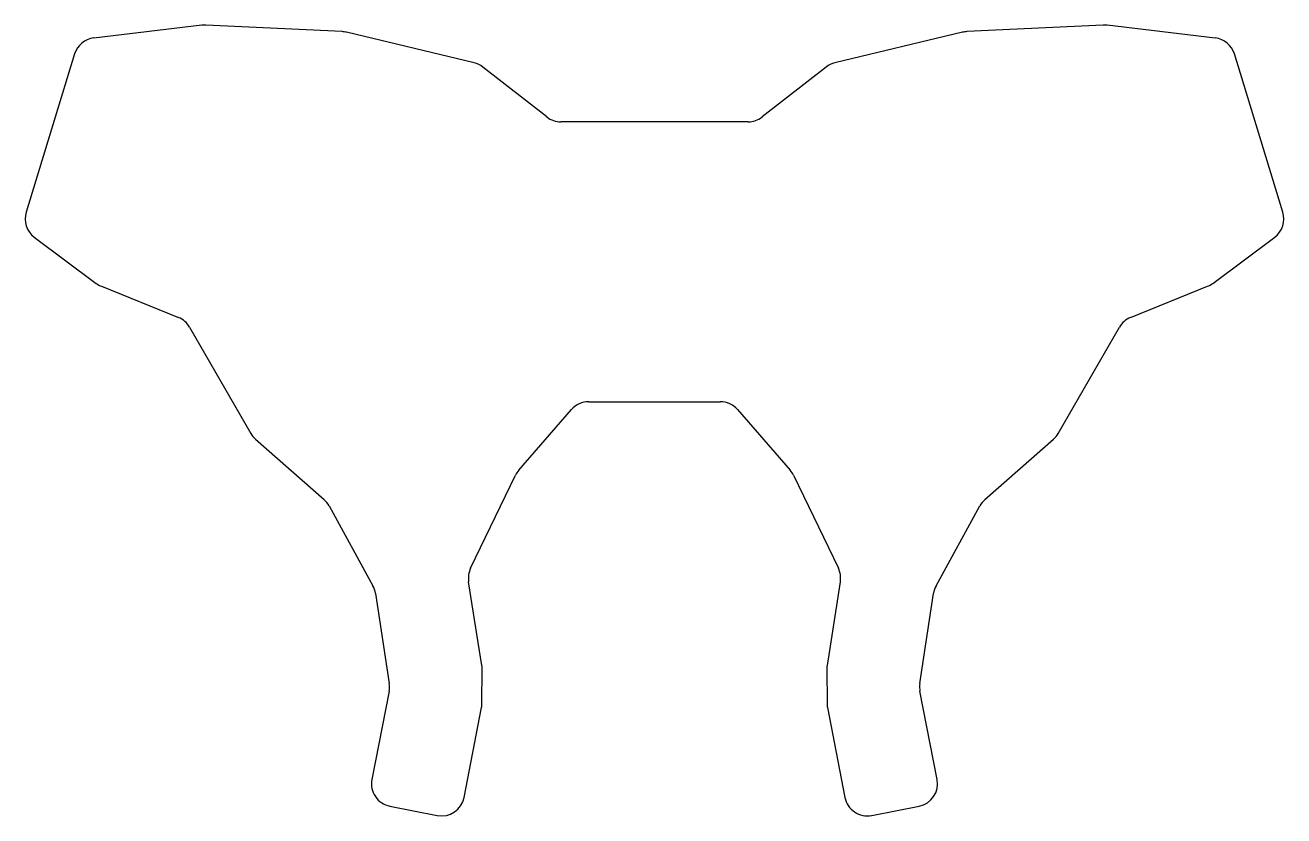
# Model space of a CAD drawing. Header units: millimetres. Extents: x 60 to 336, y -243 to -70.
import ezdxf

# ---------------------------------------------------------------- set-up
doc = ezdxf.new("R2010")
doc.units = ezdxf.units.MM

msp = doc.modelspace()

# ---------------------------------------------------------------- linework, layer by layer
for p, q in [((98.54, -69.63), (74.79, -72.42)), ((129.31, -71.02), (99.36, -69.6)), ((158.27, -77.87), (130.24, -71.15)), ((265.42, -71.15), (237.38, -77.87)), ((296.29, -69.6), (266.34, -71.02)), ((320.87, -72.42), (297.11, -69.63)), ((70.59, -75.92), (59.97, -110.66)), ((335.69, -110.66), (325.07, -75.92)), ((174.21, -89.75), (160.19, -78.79)), ((235.47, -78.79), (221.45, -89.75)), ((218.37, -90.81), (177.28, -90.81)), ((61.75, -116.12), (75.36, -126.3)), ((320.3, -126.3), (333.9, -116.12)), ((76.48, -126.94), (93.37, -133.76)), ((302.28, -133.76), (319.18, -126.94)), ((95.84, -135.91), (109.23, -159.26)), ((286.42, -159.26), (299.82, -135.91)), ((168.05, -167.33), (179.63, -154.01)), ((183.4, -152.29), (212.25, -152.29)), ((216.03, -154.01), (227.61, -167.33)), ((110.27, -160.53), (125.34, -173.78)), ((270.31, -173.78), (285.39, -160.53)), ((157.49, -188.84), (167.32, -168.44)), ((228.34, -168.44), (238.17, -188.84)), ((126.43, -175.14), (136.04, -192.7)), ((259.62, -192.7), (269.23, -175.14)), ((159.97, -210.19), (157.05, -191.8)), ((238.6, -191.8), (235.69, -210.19)), ((136.59, -194.35), (139.62, -214.15)), ((256.04, -214.15), (259.06, -194.35)), ((159.97, -218.48), (160.03, -211.01)), ((235.63, -211.01), (235.68, -218.48)), ((139.58, -215.86), (135.82, -235.23)), ((259.84, -235.23), (256.07, -215.86)), ((156.04, -239.16), (159.88, -219.39)), ((235.77, -219.39), (239.62, -239.16)), ((139.77, -241.09), (150.18, -243.12)), ((245.48, -243.12), (255.88, -241.09))]:
    msp.add_line(p, q)
for centre, start, end in [((99.13, -74.59), 87.2916, 96.6953), ((129.07, -76.01), 76.514, 87.2916), ((266.58, -76.01), 92.7084, 103.486), ((296.53, -74.59), 83.3047, 92.7084), ((75.37, -77.38), 96.6953, 163), ((320.29, -77.38), 17, 83.3047), ((157.11, -82.73), 52, 76.514), ((238.55, -82.73), 103.486, 128), ((177.28, -85.81), 232, 270), ((218.37, -85.81), 270, 308), ((64.75, -112.12), 163, 233.177), ((330.91, -112.12), 306.823, 17), ((78.35, -122.3), 233.177, 248), ((317.3, -122.3), 292, 306.823), ((91.5, -138.4), 29.8392, 68), ((304.16, -138.4), 112, 150.1608), ((183.4, -157.29), 90, 139), ((212.25, -157.29), 41, 90), ((113.57, -156.77), 209.8392, 228.683), ((282.09, -156.77), 311.317, 330.1608), ((171.82, -170.61), 139, 154.271), ((223.83, -170.61), 25.729, 41), ((122.04, -177.54), 28.683, 48.683), ((273.61, -177.54), 131.317, 151.317), ((161.99, -191.01), 154.271, 189), ((233.67, -191.01), 351, 25.729), ((131.65, -195.1), 8.683, 28.683), ((264.01, -195.1), 151.317, 171.317), ((155.03, -210.97), 359.5964, 9), ((240.63, -210.97), 171, 180.4036), ((134.68, -214.91), 349, 8.683), ((260.98, -214.91), 171.317, 191), ((154.97, -218.44), 349, 359.5964), ((240.68, -218.44), 180.4036, 191), ((140.73, -236.18), 169, 259), ((254.93, -236.18), 281, 11), ((151.13, -238.21), 259, 349), ((244.52, -238.21), 191, 281)]:
    msp.add_arc(centre, 5, start, end)

doc.saveas('drawing.dxf')
